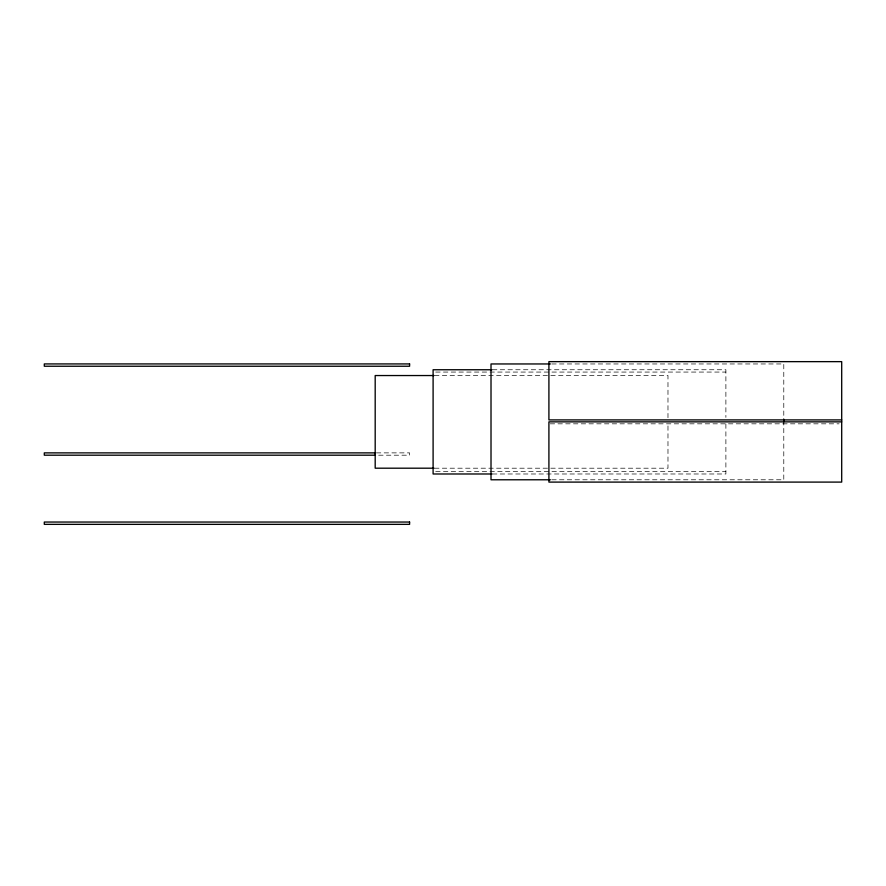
<?xml version="1.0" encoding="UTF-8"?>
<svg xmlns="http://www.w3.org/2000/svg" width="886" height="886" viewBox="0 0 886 886"><rect width="100%" height="100%" fill="white"/><g stroke="black" fill="none" stroke-linecap="round" stroke-linejoin="round"><path stroke-width="0.66" stroke-dasharray="4.43 3.32" d="M551.768 363.958L783.789 363.958L783.789 419.266M492.483 369.75L725.889 369.75L725.889 417.395M435.713 372.065L725.889 372.065M434.572 375.542L667.978 375.542L667.978 417.705M550.217 423.829L839.086 423.829M376.395 452.879L409.598 452.879L409.598 455.194L376.395 455.194M434.572 468.196L667.978 468.196L667.978 422.91M435.713 471.673L725.889 471.673M492.483 473.988L725.889 473.988L725.889 422.987M551.768 479.78L783.789 479.78L783.789 421.869"/><path stroke-width="1.33" d="M550.394 363.958L491.01 363.958L491.01 479.78L550.394 479.78M491.918 369.75L433.099 369.75L433.099 473.988L491.918 473.988M434.007 375.542L375.188 375.542L375.188 468.196L434.007 468.196M841.7 419.909L548.91 419.909L548.91 361.643L841.7 361.643L841.7 482.095L548.91 482.095L548.91 421.869L841.7 421.869M375.011 452.879L44.3 452.879L44.3 455.194L375.011 455.194M783.789 419.266L783.789 421.869M409.598 363.925L44.3 363.925L44.3 366.239L409.598 366.239L409.598 363.925M409.598 522.042L44.3 522.042L44.3 524.357L409.598 524.357L409.598 522.042"/></g></svg>
